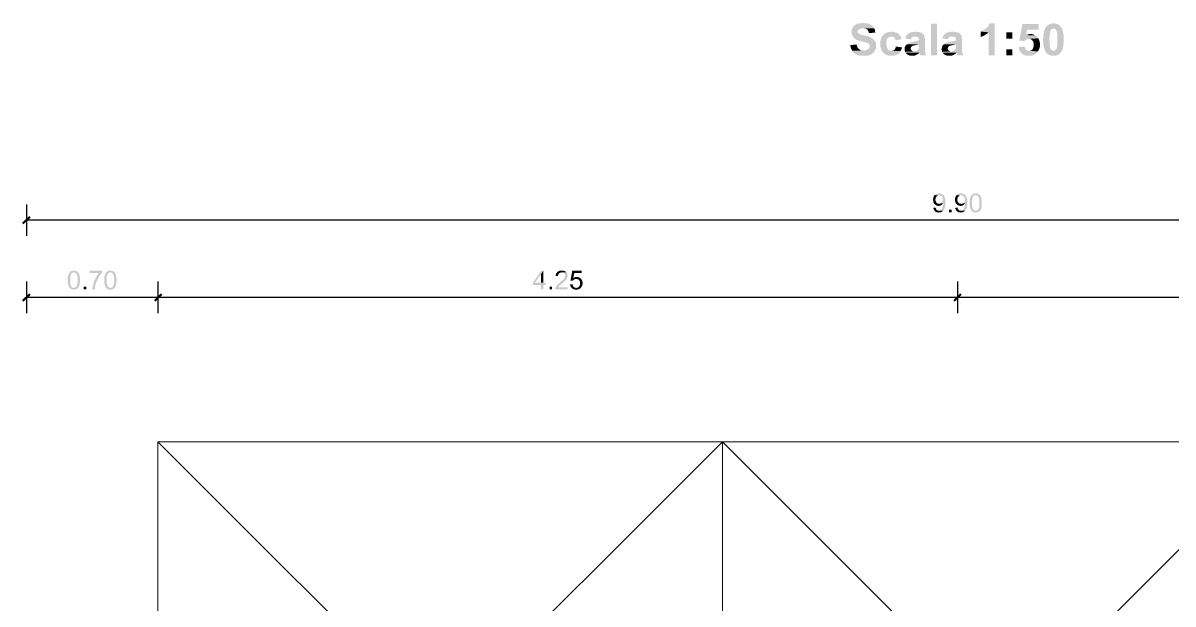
# Model space of a CAD drawing. Header units: millimetres. Extents: x 0.3 to 47.5, y 0.1 to 28.
# Drawn here: x 14.578 to 19.391, y 11.411 to 13.844 of the extents above; entities that cross this region are included whole.
import ezdxf

# ---------------------------------------------------------------- set-up
doc = ezdxf.new("R2010")
doc.units = ezdxf.units.MM
doc.layers.add('PDF _Geometria', color=7, linetype='Continuous')
doc.layers.add('PDF _Riempimenti solidi', color=7, linetype='Continuous')

msp = doc.modelspace()

# ---------------------------------------------------------------- hatches: boundary and pattern name
at = {"layer": 'PDF _Riempimenti solidi', "transparency": 33554559}
for points in [[(18.0942, 13.8441), (18.0892, 13.8441), (18.085, 13.8432), (18.0808, 13.8432), (18.0775, 13.8424), (18.0708, 13.8407), (18.0675, 13.8391), (18.0642, 13.8374), (18.0608, 13.8357), (18.0583, 13.8341), (18.0533, 13.8291), (18.0508, 13.8257), (18.05, 13.8241), (18.0483, 13.8207), (18.0467, 13.8174), (18.0458, 13.8141), (18.0458, 13.8107), (18.045, 13.8066), (18.045, 13.8049), (18.0458, 13.8016), (18.0467, 13.7982), (18.0475, 13.7949), (18.0483, 13.7916), (18.0508, 13.7882), (18.0525, 13.7857), (18.055, 13.7824), (18.0575, 13.7799), (18.06, 13.7782), (18.0625, 13.7766), (18.065, 13.7749), (18.0683, 13.7732), (18.0717, 13.7724), (18.075, 13.7707), (18.0792, 13.7691), (18.0833, 13.7682), (18.0875, 13.7666), (18.0883, 13.7666), (18.0933, 13.7657), (18.0975, 13.7641), (18.1017, 13.7632), (18.105, 13.7624), (18.1075, 13.7616), (18.1092, 13.7607), (18.11, 13.7607), (18.1142, 13.7591), (18.1167, 13.7574), (18.1192, 13.7549), (18.12, 13.7541), (18.1217, 13.7507), (18.1217, 13.7432), (18.12, 13.7399), (18.1183, 13.7374), (18.115, 13.7341), (18.1133, 13.7332), (18.1108, 13.7316), (18.1075, 13.7307), (18.1042, 13.7299), (18.1, 13.7291), (18.0958, 13.7291), (18.0483, 13.7282), (18.05, 13.7257), (18.0517, 13.7224), (18.0542, 13.7199), (18.0567, 13.7182), (18.0575, 13.7174), (18.06, 13.7149), (18.0625, 13.7132), (18.0658, 13.7116), (18.0692, 13.7107), (18.0725, 13.7091), (18.0758, 13.7082), (18.0792, 13.7074), (18.0833, 13.7074), (18.0867, 13.7066), (18.1075, 13.7066), (18.1117, 13.7074), (18.115, 13.7082), (18.1183, 13.7091), (18.1217, 13.7099), (18.1242, 13.7107), (18.1258, 13.7116), (18.1292, 13.7132), (18.1325, 13.7157), (18.135, 13.7174), (18.1383, 13.7199), (18.14, 13.7232), (18.1425, 13.7257), (18.1425, 13.7266), (18.145, 13.7299), (18.1458, 13.7332), (18.1475, 13.7366), (18.1483, 13.7399), (18.1483, 13.7557), (18.1467, 13.7624), (18.145, 13.7657), (18.1433, 13.7682), (18.1425, 13.7699), (18.14, 13.7732), (18.1375, 13.7757), (18.135, 13.7782), (18.1317, 13.7799), (18.1292, 13.7824), (18.1283, 13.7824), (18.1258, 13.7832), (18.1225, 13.7849), (18.12, 13.7857), (18.1167, 13.7874), (18.1125, 13.7882), (18.1083, 13.7891), (18.1042, 13.7907), (18.1, 13.7916), (18.0992, 13.7916), (18.0933, 13.7932), (18.0892, 13.7941), (18.085, 13.7957), (18.0817, 13.7966), (18.0792, 13.7982), (18.0767, 13.7991), (18.075, 13.8007), (18.0733, 13.8024), (18.0717, 13.8049), (18.0708, 13.8082), (18.0717, 13.8116), (18.0725, 13.8141), (18.075, 13.8166), (18.0758, 13.8174), (18.0792, 13.8191), (18.0817, 13.8199), (18.0858, 13.8207), (18.0892, 13.8216), (18.14, 13.8216), (18.1383, 13.8249), (18.1367, 13.8274), (18.1342, 13.8307), (18.1317, 13.8332), (18.1292, 13.8349), (18.1267, 13.8366), (18.1233, 13.8382), (18.1208, 13.8399), (18.1108, 13.8424), (18.1067, 13.8432), (18.1025, 13.8432), (18.0983, 13.8441)], [(18.14, 13.8216), (18.0933, 13.8216), (18.0975, 13.8216), (18.1017, 13.8207), (18.1083, 13.8191), (18.1108, 13.8174), (18.1125, 13.8157), (18.1142, 13.8132), (18.1158, 13.8099), (18.1175, 13.8066), (18.1183, 13.8024), (18.145, 13.8032), (18.145, 13.8041), (18.1442, 13.8082), (18.1442, 13.8116), (18.1433, 13.8157), (18.1417, 13.8191)], [(18.6442, 13.8424), (18.6242, 13.8424), (18.6233, 13.8407), (18.6217, 13.8374), (18.62, 13.8349), (18.6183, 13.8316), (18.6158, 13.8291), (18.6133, 13.8257), (18.6108, 13.8232), (18.6075, 13.8207), (18.605, 13.8191), (18.6017, 13.8166), (18.5983, 13.8141), (18.595, 13.8124), (18.5917, 13.8107), (18.5892, 13.8099), (18.5858, 13.8082), (18.6192, 13.8049), (18.6192, 13.7082), (18.6442, 13.7082)], [(18.8283, 13.8399), (18.7608, 13.8399), (18.7483, 13.7707), (18.7683, 13.7674), (18.7692, 13.7682), (18.7725, 13.7707), (18.775, 13.7732), (18.7783, 13.7749), (18.7817, 13.7766), (18.785, 13.7774), (18.7883, 13.7774), (18.8267, 13.7799), (18.825, 13.7824), (18.8225, 13.7849), (18.82, 13.7874), (18.8175, 13.7899), (18.8142, 13.7924), (18.7767, 13.7932), (18.78, 13.8157), (18.8283, 13.8157)], [(18.8908, 13.8424), (18.8892, 13.8424), (18.885, 13.8416), (18.8817, 13.8416), (18.8775, 13.8399), (18.8742, 13.8391), (18.8717, 13.8374), (18.8683, 13.8357), (18.8658, 13.8341), (18.8633, 13.8316), (18.8608, 13.8282), (18.86, 13.8274), (18.8583, 13.8249), (18.8567, 13.8224), (18.8558, 13.8199), (18.8542, 13.8174), (18.8525, 13.8107), (18.8517, 13.8074), (18.85, 13.8007), (18.8492, 13.7966), (18.8483, 13.7924), (18.8483, 13.7841), (18.8475, 13.7791), (18.8475, 13.7682), (18.8483, 13.7641), (18.8483, 13.7549), (18.8492, 13.7507), (18.85, 13.7474), (18.8508, 13.7432), (18.8517, 13.7399), (18.8525, 13.7366), (18.8533, 13.7332), (18.8542, 13.7307), (18.8558, 13.7282), (18.8567, 13.7257), (18.8583, 13.7232), (18.86, 13.7216), (18.86, 13.7207), (18.8625, 13.7182), (18.865, 13.7157), (18.8675, 13.7132), (18.8708, 13.7116), (18.8733, 13.7099), (18.8767, 13.7091), (18.88, 13.7074), (18.8833, 13.7066), (18.8975, 13.7066), (18.9008, 13.7074), (18.9075, 13.7091), (18.9108, 13.7107), (18.9133, 13.7124), (18.9167, 13.7149), (18.9192, 13.7174), (18.9208, 13.7199), (18.9225, 13.7216), (18.9233, 13.7232), (18.925, 13.7257), (18.8908, 13.7274), (18.8892, 13.7274), (18.8858, 13.7282), (18.8825, 13.7307), (18.8817, 13.7316), (18.88, 13.7341), (18.8783, 13.7374), (18.8767, 13.7424), (18.8767, 13.7432), (18.8758, 13.7457), (18.8758, 13.7491), (18.875, 13.7524), (18.875, 13.7641), (18.8742, 13.7691), (18.8742, 13.7791), (18.875, 13.7841), (18.875, 13.7957), (18.8758, 13.7991), (18.8758, 13.8024), (18.8775, 13.8074), (18.8775, 13.8091), (18.8792, 13.8132), (18.8808, 13.8157), (18.8825, 13.8182), (18.8842, 13.8191), (18.8875, 13.8207), (18.8908, 13.8207), (18.9258, 13.8216), (18.9225, 13.8266), (18.9208, 13.8282), (18.92, 13.8299), (18.915, 13.8349), (18.9117, 13.8366), (18.9092, 13.8382), (18.9058, 13.8399), (18.9025, 13.8407), (18.8983, 13.8416), (18.895, 13.8424)], [(18.9258, 13.8216), (18.8908, 13.8207), (18.8925, 13.8207), (18.8958, 13.8199), (18.8992, 13.8182), (18.9008, 13.8166), (18.9025, 13.8141), (18.9042, 13.8107), (18.905, 13.8066), (18.9058, 13.8049), (18.9058, 13.8024), (18.9067, 13.7991), (18.9067, 13.7924), (18.9075, 13.7882), (18.9075, 13.7599), (18.9067, 13.7557), (18.9067, 13.7491), (18.9058, 13.7457), (18.9058, 13.7432), (18.905, 13.7407), (18.9042, 13.7399), (18.9033, 13.7357), (18.9017, 13.7324), (18.8992, 13.7307), (18.8975, 13.7291), (18.895, 13.7282), (18.8908, 13.7274), (18.925, 13.7257), (18.9267, 13.7282), (18.9275, 13.7316), (18.9292, 13.7341), (18.93, 13.7374), (18.9308, 13.7407), (18.9317, 13.7449), (18.9325, 13.7482), (18.9325, 13.7524), (18.9333, 13.7566), (18.9333, 13.7607), (18.9342, 13.7649), (18.9342, 13.7857), (18.9333, 13.7907), (18.9333, 13.7949), (18.9325, 13.7982), (18.9317, 13.8024), (18.93, 13.8091), (18.9292, 13.8124), (18.9283, 13.8157), (18.9267, 13.8182)], [(18.1742, 13.7882), (18.1717, 13.7857), (18.1708, 13.7824), (18.1692, 13.7791), (18.1667, 13.7691), (18.1658, 13.7649), (18.1658, 13.7482), (18.1667, 13.7441), (18.1675, 13.7407), (18.1692, 13.7341), (18.1708, 13.7307), (18.1725, 13.7274), (18.1758, 13.7224), (18.1783, 13.7199), (18.1792, 13.7191), (18.1817, 13.7166), (18.1842, 13.7141), (18.1875, 13.7124), (18.19, 13.7107), (18.1933, 13.7099), (18.1967, 13.7082), (18.2, 13.7074), (18.2042, 13.7066), (18.2183, 13.7066), (18.2225, 13.7074), (18.2258, 13.7082), (18.23, 13.7091), (18.2333, 13.7099), (18.2358, 13.7116), (18.2392, 13.7132), (18.2417, 13.7149), (18.2425, 13.7157), (18.245, 13.7182), (18.2475, 13.7207), (18.2492, 13.7241), (18.2508, 13.7266), (18.2133, 13.7274), (18.2092, 13.7274), (18.2058, 13.7282), (18.2025, 13.7299), (18.2, 13.7316), (18.1975, 13.7341), (18.1958, 13.7366), (18.195, 13.7391), (18.1933, 13.7424), (18.1925, 13.7457), (18.1925, 13.7491), (18.1917, 13.7541), (18.1917, 13.7649), (18.1925, 13.7691), (18.1933, 13.7724), (18.1942, 13.7757), (18.1958, 13.7782), (18.1975, 13.7807), (18.1992, 13.7824), (18.2025, 13.7841), (18.205, 13.7857), (18.2092, 13.7866), (18.2125, 13.7874)], [(18.2125, 13.8074), (18.2108, 13.8074), (18.2067, 13.8066), (18.2025, 13.8066), (18.1992, 13.8057), (18.1958, 13.8049), (18.1925, 13.8032), (18.1892, 13.8024), (18.1858, 13.8007), (18.1833, 13.7982), (18.1808, 13.7966), (18.1783, 13.7941), (18.1775, 13.7932), (18.1742, 13.7882), (18.2125, 13.7874), (18.2142, 13.7874), (18.2183, 13.7866), (18.2217, 13.7849), (18.2242, 13.7832), (18.2258, 13.7816), (18.2275, 13.7791), (18.2292, 13.7757), (18.23, 13.7716), (18.255, 13.7766), (18.2542, 13.7791), (18.2533, 13.7832), (18.2517, 13.7866), (18.2492, 13.7899), (18.2475, 13.7924), (18.245, 13.7949), (18.2433, 13.7974), (18.24, 13.7999), (18.2375, 13.8016), (18.2342, 13.8032), (18.2317, 13.8041), (18.2283, 13.8049), (18.2242, 13.8057), (18.2208, 13.8066), (18.2167, 13.8074)], [(18.3508, 13.7882), (18.31, 13.7874), (18.315, 13.7874), (18.3183, 13.7866), (18.3217, 13.7857), (18.3242, 13.7849), (18.3242, 13.7841), (18.3267, 13.7816), (18.3275, 13.7782), (18.3275, 13.7716), (18.3258, 13.7707), (18.3233, 13.7699), (18.32, 13.7691), (18.3167, 13.7682), (18.3125, 13.7674), (18.3075, 13.7666), (18.3033, 13.7649), (18.3, 13.7649), (18.2958, 13.7632), (18.2917, 13.7624), (18.2883, 13.7616), (18.285, 13.7607), (18.2825, 13.7591), (18.2792, 13.7574), (18.2767, 13.7549), (18.3275, 13.7549), (18.3275, 13.7399), (18.3267, 13.7374), (18.3258, 13.7341), (18.3233, 13.7316), (18.3208, 13.7291), (18.3175, 13.7274), (18.3142, 13.7257), (18.3108, 13.7249), (18.3075, 13.7241), (18.27, 13.7232), (18.2717, 13.7199), (18.33, 13.7191), (18.3308, 13.7157), (18.3317, 13.7116), (18.3333, 13.7082), (18.3583, 13.7082), (18.3575, 13.7116), (18.3558, 13.7149), (18.355, 13.7182), (18.3542, 13.7216), (18.3533, 13.7241), (18.3533, 13.7274), (18.3525, 13.7316), (18.3525, 13.7807), (18.3517, 13.7849)], [(18.3125, 13.8074), (18.3075, 13.8074), (18.3033, 13.8066), (18.2992, 13.8066), (18.2958, 13.8057), (18.2925, 13.8041), (18.2892, 13.8032), (18.2867, 13.8016), (18.2842, 13.8007), (18.2817, 13.7982), (18.2767, 13.7932), (18.275, 13.7907), (18.2733, 13.7874), (18.2717, 13.7832), (18.2708, 13.7799), (18.2933, 13.7757), (18.2942, 13.7757), (18.2958, 13.7799), (18.2975, 13.7832), (18.3025, 13.7866), (18.3058, 13.7874), (18.31, 13.7874), (18.3508, 13.7882), (18.3508, 13.7907), (18.3492, 13.7932), (18.3492, 13.7941), (18.3467, 13.7966), (18.3442, 13.7991), (18.3408, 13.8016), (18.3375, 13.8032), (18.335, 13.8041), (18.3317, 13.8049), (18.3292, 13.8057), (18.325, 13.8066), (18.3208, 13.8066), (18.3167, 13.8074)], [(18.5067, 13.7882), (18.4658, 13.7874), (18.47, 13.7874), (18.4742, 13.7866), (18.4767, 13.7857), (18.4792, 13.7849), (18.4792, 13.7841), (18.4817, 13.7816), (18.4825, 13.7782), (18.4825, 13.7716), (18.4808, 13.7707), (18.4783, 13.7699), (18.475, 13.7691), (18.4717, 13.7682), (18.4633, 13.7666), (18.4583, 13.7649), (18.455, 13.7649), (18.4508, 13.7632), (18.4467, 13.7624), (18.44, 13.7607), (18.4375, 13.7591), (18.4342, 13.7574), (18.4317, 13.7549), (18.4825, 13.7549), (18.4825, 13.7399), (18.4817, 13.7374), (18.4808, 13.7341), (18.4783, 13.7316), (18.4758, 13.7291), (18.4725, 13.7274), (18.4692, 13.7257), (18.4658, 13.7249), (18.4625, 13.7241), (18.425, 13.7232), (18.4267, 13.7199), (18.485, 13.7191), (18.4858, 13.7157), (18.4875, 13.7116), (18.4883, 13.7082), (18.5133, 13.7082), (18.5125, 13.7116), (18.5108, 13.7149), (18.51, 13.7182), (18.5092, 13.7216), (18.5083, 13.7241), (18.5083, 13.7274), (18.5075, 13.7316), (18.5075, 13.7807), (18.5067, 13.7849)], [(18.4675, 13.8074), (18.4625, 13.8074), (18.4583, 13.8066), (18.4542, 13.8066), (18.4508, 13.8057), (18.4475, 13.8041), (18.4442, 13.8032), (18.4417, 13.8016), (18.4392, 13.8007), (18.4367, 13.7982), (18.4342, 13.7957), (18.4317, 13.7932), (18.43, 13.7907), (18.4283, 13.7874), (18.4267, 13.7832), (18.4258, 13.7799), (18.4483, 13.7757), (18.4492, 13.7757), (18.4508, 13.7799), (18.4525, 13.7832), (18.455, 13.7849), (18.4575, 13.7866), (18.4617, 13.7874), (18.4658, 13.7874), (18.5067, 13.7882), (18.5058, 13.7907), (18.5042, 13.7932), (18.5042, 13.7941), (18.5017, 13.7966), (18.4992, 13.7991), (18.4967, 13.8016), (18.4925, 13.8032), (18.49, 13.8041), (18.4875, 13.8049), (18.4842, 13.8057), (18.48, 13.8066), (18.4767, 13.8066), (18.4717, 13.8074)], [(18.5858, 13.8082), (18.5858, 13.7857), (18.5875, 13.7857), (18.5908, 13.7874), (18.595, 13.7891), (18.5983, 13.7899), (18.6017, 13.7916), (18.6042, 13.7941), (18.6075, 13.7957), (18.6108, 13.7974), (18.6133, 13.7999), (18.6158, 13.8024), (18.6192, 13.8049)], [(18.7942, 13.7974), (18.7908, 13.7974), (18.7867, 13.7966), (18.7833, 13.7957), (18.78, 13.7949), (18.7767, 13.7932), (18.8142, 13.7924), (18.8108, 13.7941), (18.8083, 13.7949), (18.805, 13.7966), (18.8008, 13.7974), (18.7975, 13.7974)], [(18.8267, 13.7799), (18.7883, 13.7774), (18.79, 13.7774), (18.7942, 13.7766), (18.7967, 13.7757), (18.8, 13.7732), (18.8025, 13.7716), (18.8033, 13.7699), (18.8067, 13.7649), (18.8075, 13.7607), (18.8083, 13.7574), (18.8083, 13.7499), (18.8067, 13.7416), (18.8058, 13.7382), (18.8042, 13.7357), (18.8025, 13.7332), (18.8017, 13.7324), (18.7992, 13.7299), (18.7958, 13.7282), (18.7925, 13.7274), (18.7892, 13.7266), (18.8258, 13.7257), (18.8283, 13.7291), (18.83, 13.7324), (18.8308, 13.7349), (18.8325, 13.7391), (18.8333, 13.7424), (18.8342, 13.7457), (18.8342, 13.7599), (18.8333, 13.7632), (18.8325, 13.7674), (18.8317, 13.7707), (18.83, 13.7741), (18.8292, 13.7766)], [(18.0667, 13.7541), (18.0408, 13.7516), (18.0408, 13.7491), (18.0417, 13.7449), (18.0433, 13.7382), (18.045, 13.7341), (18.0467, 13.7316), (18.0483, 13.7282), (18.0958, 13.7291), (18.0892, 13.7291), (18.085, 13.7299), (18.0817, 13.7316), (18.0792, 13.7332), (18.0767, 13.7349), (18.0758, 13.7349), (18.0742, 13.7374), (18.0717, 13.7399), (18.07, 13.7432), (18.0692, 13.7466), (18.0675, 13.7499)], [(18.2317, 13.7457), (18.2308, 13.7441), (18.23, 13.7399), (18.2283, 13.7366), (18.2267, 13.7332), (18.225, 13.7316), (18.2233, 13.7299), (18.22, 13.7282), (18.2167, 13.7274), (18.2133, 13.7274), (18.2508, 13.7266), (18.2525, 13.7299), (18.2542, 13.7332), (18.2558, 13.7374), (18.2567, 13.7416)], [(18.2767, 13.7549), (18.2742, 13.7524), (18.2717, 13.7499), (18.2717, 13.7491), (18.27, 13.7457), (18.2683, 13.7424), (18.2683, 13.7391), (18.2675, 13.7349), (18.2675, 13.7332), (18.2683, 13.7299), (18.2692, 13.7266), (18.27, 13.7232), (18.3075, 13.7241), (18.3033, 13.7249), (18.3, 13.7257), (18.2975, 13.7282), (18.295, 13.7307), (18.2933, 13.7374), (18.2942, 13.7407), (18.2958, 13.7441), (18.2983, 13.7466), (18.3, 13.7474), (18.3033, 13.7491), (18.3075, 13.7499), (18.3125, 13.7507), (18.3133, 13.7516), (18.3183, 13.7524), (18.3217, 13.7532), (18.325, 13.7541), (18.3275, 13.7549)], [(18.2717, 13.7199), (18.2742, 13.7174), (18.2767, 13.7141), (18.2817, 13.7107), (18.285, 13.7091), (18.2883, 13.7082), (18.2917, 13.7074), (18.2958, 13.7066), (18.305, 13.7066), (18.3092, 13.7074), (18.3125, 13.7082), (18.3158, 13.7099), (18.3175, 13.7107), (18.3242, 13.7141), (18.3267, 13.7166), (18.33, 13.7191)], [(18.4317, 13.7549), (18.4292, 13.7524), (18.4267, 13.7499), (18.4267, 13.7491), (18.425, 13.7457), (18.4242, 13.7424), (18.4233, 13.7391), (18.4225, 13.7349), (18.4225, 13.7332), (18.4233, 13.7299), (18.425, 13.7232), (18.4625, 13.7241), (18.4583, 13.7249), (18.455, 13.7257), (18.4525, 13.7282), (18.45, 13.7307), (18.4492, 13.7341), (18.4483, 13.7374), (18.4492, 13.7407), (18.4508, 13.7441), (18.4533, 13.7466), (18.455, 13.7474), (18.4583, 13.7491), (18.4625, 13.7499), (18.4675, 13.7507), (18.4692, 13.7516), (18.4733, 13.7524), (18.4767, 13.7532), (18.48, 13.7541), (18.4825, 13.7549)], [(18.4267, 13.7199), (18.4292, 13.7174), (18.4317, 13.7141), (18.4342, 13.7124), (18.4367, 13.7107), (18.44, 13.7091), (18.4433, 13.7082), (18.4467, 13.7074), (18.4508, 13.7066), (18.46, 13.7066), (18.4642, 13.7074), (18.4675, 13.7082), (18.4708, 13.7099), (18.4725, 13.7107), (18.4758, 13.7124), (18.4792, 13.7141), (18.4817, 13.7166), (18.485, 13.7191)], [(18.77, 13.7457), (18.745, 13.7424), (18.745, 13.7407), (18.7458, 13.7374), (18.7467, 13.7332), (18.7483, 13.7299), (18.75, 13.7274), (18.7517, 13.7241), (18.7542, 13.7216), (18.7558, 13.7182), (18.7592, 13.7166), (18.7608, 13.7141), (18.7642, 13.7124), (18.7667, 13.7107), (18.77, 13.7091), (18.7733, 13.7082), (18.7775, 13.7074), (18.7808, 13.7066), (18.795, 13.7066), (18.7992, 13.7074), (18.8025, 13.7082), (18.8058, 13.7091), (18.8092, 13.7107), (18.8117, 13.7124), (18.815, 13.7141), (18.8175, 13.7157), (18.82, 13.7182), (18.8225, 13.7207), (18.825, 13.7241), (18.8258, 13.7257), (18.7892, 13.7266), (18.7867, 13.7266), (18.7825, 13.7282), (18.78, 13.7291), (18.7767, 13.7316), (18.7758, 13.7324), (18.7742, 13.7349), (18.7708, 13.7416)], [(18.3942, 13.1232), (18.3925, 13.1224), (18.39, 13.1174), (18.3892, 13.1149), (18.3883, 13.1132), (18.3875, 13.1107), (18.3875, 13.1091), (18.3867, 13.1066), (18.3867, 13.1032), (18.3875, 13.1007), (18.3875, 13.0966), (18.3883, 13.0941), (18.39, 13.0907), (18.3908, 13.0882), (18.3925, 13.0874), (18.3933, 13.0857), (18.4125, 13.0866), (18.4108, 13.0874), (18.4083, 13.0874), (18.4067, 13.0882), (18.405, 13.0891), (18.4033, 13.0899), (18.4017, 13.0916), (18.4008, 13.0916), (18.3992, 13.0949), (18.3983, 13.0974), (18.3975, 13.0991), (18.3967, 13.1016), (18.3967, 13.1057), (18.3975, 13.1082), (18.3975, 13.1099), (18.3983, 13.1124), (18.4, 13.1157), (18.4017, 13.1174), (18.405, 13.1207), (18.4067, 13.1216), (18.4092, 13.1224), (18.4125, 13.1224)], [(18.4117, 13.1307), (18.4092, 13.1307), (18.4067, 13.1299), (18.405, 13.1299), (18.4025, 13.1291), (18.4008, 13.1282), (18.3975, 13.1266), (18.3942, 13.1232), (18.4125, 13.1224), (18.4167, 13.1224), (18.42, 13.1207), (18.4217, 13.1191), (18.4233, 13.1182), (18.4242, 13.1166), (18.4258, 13.1149), (18.4267, 13.1132), (18.4267, 13.1116), (18.4275, 13.1091), (18.4275, 13.1074), (18.4283, 13.1049), (18.4283, 13.1032), (18.4275, 13.1007), (18.4275, 13.0991), (18.4267, 13.0966), (18.425, 13.0932), (18.4233, 13.0916), (18.4225, 13.0907), (18.4208, 13.0891), (18.4292, 13.0891), (18.4292, 13.0816), (18.4283, 13.0791), (18.4283, 13.0774), (18.4275, 13.0749), (18.4275, 13.0741), (18.4267, 13.0716), (18.4258, 13.0691), (18.425, 13.0674), (18.4242, 13.0657), (18.4233, 13.0649), (18.4217, 13.0632), (18.4183, 13.0599), (18.4175, 13.0599), (18.415, 13.0591), (18.4133, 13.0582), (18.4108, 13.0582), (18.4283, 13.0574), (18.4317, 13.0607), (18.4333, 13.0641), (18.4342, 13.0666), (18.4358, 13.0682), (18.4358, 13.0707), (18.4367, 13.0724), (18.4367, 13.0741), (18.4375, 13.0757), (18.4375, 13.0782), (18.4383, 13.0799), (18.4383, 13.1032), (18.4375, 13.1057), (18.4375, 13.1082), (18.4367, 13.1099), (18.4367, 13.1116), (18.4358, 13.1132), (18.4358, 13.1149), (18.435, 13.1149), (18.4342, 13.1174), (18.4333, 13.1191), (18.4317, 13.1207), (18.4308, 13.1224), (18.4292, 13.1241), (18.4275, 13.1257), (18.4225, 13.1282), (18.42, 13.1291), (18.4183, 13.1299), (18.4158, 13.1307), (18.4142, 13.1307)], [(18.4858, 13.1232), (18.485, 13.1224), (18.4833, 13.1207), (18.4817, 13.1174), (18.4808, 13.1149), (18.48, 13.1132), (18.4792, 13.1107), (18.4792, 13.1066), (18.4783, 13.1041), (18.4783, 13.1032), (18.4792, 13.1007), (18.4792, 13.0982), (18.48, 13.0966), (18.48, 13.0941), (18.4817, 13.0907), (18.4825, 13.0882), (18.4842, 13.0874), (18.4858, 13.0857), (18.5042, 13.0866), (18.5025, 13.0874), (18.5, 13.0874), (18.4983, 13.0882), (18.4967, 13.0891), (18.495, 13.0899), (18.4933, 13.0916), (18.4925, 13.0916), (18.4917, 13.0932), (18.4908, 13.0949), (18.49, 13.0974), (18.4892, 13.0991), (18.4883, 13.1016), (18.4883, 13.1057), (18.4892, 13.1082), (18.4892, 13.1099), (18.49, 13.1124), (18.4908, 13.1141), (18.4925, 13.1157), (18.4933, 13.1174), (18.4967, 13.1207), (18.4983, 13.1216), (18.5008, 13.1224), (18.505, 13.1224)], [(18.5033, 13.1307), (18.5008, 13.1307), (18.4983, 13.1299), (18.4967, 13.1299), (18.4942, 13.1291), (18.4908, 13.1274), (18.4892, 13.1266), (18.4858, 13.1232), (18.505, 13.1224), (18.5083, 13.1224), (18.51, 13.1216), (18.5117, 13.1207), (18.5133, 13.1191), (18.515, 13.1182), (18.5158, 13.1166), (18.5175, 13.1149), (18.5183, 13.1132), (18.5192, 13.1116), (18.5192, 13.1091), (18.52, 13.1074), (18.52, 13.1032), (18.5192, 13.1007), (18.5192, 13.0991), (18.5183, 13.0966), (18.5158, 13.0916), (18.5142, 13.0907), (18.5125, 13.0891), (18.5208, 13.0891), (18.5208, 13.0816), (18.52, 13.0791), (18.52, 13.0774), (18.5192, 13.0749), (18.5192, 13.0741), (18.5183, 13.0716), (18.5175, 13.0691), (18.5167, 13.0674), (18.5158, 13.0657), (18.5133, 13.0632), (18.5125, 13.0616), (18.51, 13.0599), (18.5092, 13.0599), (18.5067, 13.0591), (18.505, 13.0582), (18.5025, 13.0582), (18.52, 13.0574), (18.5233, 13.0607), (18.525, 13.0641), (18.5267, 13.0666), (18.5275, 13.0682), (18.5275, 13.0707), (18.5292, 13.0741), (18.5292, 13.0782), (18.53, 13.0799), (18.53, 13.0874), (18.5308, 13.0899), (18.5308, 13.0966), (18.53, 13.0991), (18.53, 13.1057), (18.5292, 13.1082), (18.5292, 13.1099), (18.5275, 13.1132), (18.5275, 13.1149), (18.5258, 13.1174), (18.525, 13.1191), (18.5233, 13.1207), (18.5225, 13.1224), (18.5192, 13.1257), (18.5175, 13.1266), (18.5142, 13.1282), (18.5117, 13.1291), (18.51, 13.1299), (18.5075, 13.1307), (18.5058, 13.1307)], [(18.5483, 13.1232), (18.5467, 13.1207), (18.5458, 13.1191), (18.5442, 13.1174), (18.5433, 13.1149), (18.5425, 13.1132), (18.5425, 13.1124), (18.5417, 13.1107), (18.5417, 13.1091), (18.5408, 13.1066), (18.5408, 13.1024), (18.54, 13.1007), (18.54, 13.0807), (18.5408, 13.0791), (18.5408, 13.0741), (18.5417, 13.0716), (18.5425, 13.0699), (18.5425, 13.0682), (18.5433, 13.0657), (18.545, 13.0624), (18.5458, 13.0616), (18.5467, 13.0599), (18.5475, 13.0582), (18.5483, 13.0574), (18.5658, 13.0582), (18.5625, 13.0582), (18.5608, 13.0591), (18.5592, 13.0599), (18.5558, 13.0632), (18.5542, 13.0649), (18.5533, 13.0657), (18.5525, 13.0674), (18.5525, 13.0691), (18.5517, 13.0707), (18.5517, 13.0724), (18.5508, 13.0749), (18.5508, 13.0766), (18.55, 13.0791), (18.55, 13.1007), (18.5508, 13.1032), (18.5508, 13.1074), (18.5517, 13.1091), (18.5525, 13.1116), (18.5525, 13.1132), (18.5533, 13.1149), (18.5542, 13.1157), (18.555, 13.1174), (18.5558, 13.1191), (18.5575, 13.1199), (18.5592, 13.1216), (18.5608, 13.1224), (18.5658, 13.1224)], [(18.5658, 13.1307), (18.5608, 13.1307), (18.5583, 13.1299), (18.5567, 13.1291), (18.5533, 13.1274), (18.5517, 13.1257), (18.5508, 13.1257), (18.5483, 13.1232), (18.5658, 13.1224), (18.5683, 13.1224), (18.5733, 13.1199), (18.575, 13.1182), (18.5767, 13.1166), (18.5767, 13.1157), (18.5775, 13.1149), (18.5783, 13.1132), (18.5792, 13.1124), (18.5792, 13.1107), (18.58, 13.1082), (18.58, 13.1066), (18.5808, 13.1041), (18.5808, 13.0966), (18.5817, 13.0932), (18.5817, 13.0899), (18.5808, 13.0866), (18.5808, 13.0766), (18.58, 13.0741), (18.58, 13.0724), (18.5783, 13.0691), (18.5783, 13.0674), (18.5775, 13.0657), (18.5767, 13.0649), (18.5767, 13.0641), (18.575, 13.0624), (18.5733, 13.0607), (18.5717, 13.0599), (18.5692, 13.0591), (18.5675, 13.0582), (18.5658, 13.0582), (18.5483, 13.0574), (18.55, 13.0557), (18.5517, 13.0549), (18.5533, 13.0532), (18.555, 13.0524), (18.5567, 13.0516), (18.5592, 13.0507), (18.5633, 13.0507), (18.5658, 13.0499), (18.5683, 13.0507), (18.5708, 13.0507), (18.5725, 13.0516), (18.5742, 13.0516), (18.5767, 13.0524), (18.5783, 13.0541), (18.58, 13.0549), (18.58, 13.0557), (18.5817, 13.0566), (18.5833, 13.0582), (18.5842, 13.0599), (18.5858, 13.0616), (18.5867, 13.0641), (18.5875, 13.0657), (18.5883, 13.0682), (18.5892, 13.0707), (18.5892, 13.0724), (18.59, 13.0741), (18.59, 13.0766), (18.5908, 13.0782), (18.5908, 13.1041), (18.59, 13.1057), (18.59, 13.1074), (18.5892, 13.1091), (18.5892, 13.1107), (18.5883, 13.1132), (18.5875, 13.1149), (18.5867, 13.1174), (18.5858, 13.1191), (18.5842, 13.1207), (18.5833, 13.1224), (18.5817, 13.1241), (18.58, 13.1257), (18.5783, 13.1274), (18.5767, 13.1282), (18.5758, 13.1282), (18.5742, 13.1291), (18.5725, 13.1299), (18.57, 13.1307), (18.5675, 13.1307)], [(18.3975, 13.0707), (18.3883, 13.0699), (18.3883, 13.0682), (18.3892, 13.0657), (18.3908, 13.0624), (18.3917, 13.0599), (18.3925, 13.0582), (18.3942, 13.0566), (18.3958, 13.0557), (18.3983, 13.0532), (18.4, 13.0524), (18.4017, 13.0516), (18.4033, 13.0507), (18.4083, 13.0507), (18.4108, 13.0499), (18.4117, 13.0507), (18.4158, 13.0507), (18.4183, 13.0516), (18.42, 13.0516), (18.4217, 13.0524), (18.4242, 13.0541), (18.4258, 13.0549), (18.4267, 13.0557), (18.4283, 13.0574), (18.4108, 13.0582), (18.4075, 13.0582), (18.4058, 13.0591), (18.4042, 13.0599), (18.4025, 13.0616), (18.4008, 13.0624), (18.3992, 13.0657), (18.3983, 13.0682)], [(18.4208, 13.0891), (18.4192, 13.0882), (18.4167, 13.0874), (18.415, 13.0874), (18.4125, 13.0866), (18.3933, 13.0857), (18.395, 13.0841), (18.3967, 13.0832), (18.3983, 13.0816), (18.4, 13.0807), (18.4017, 13.0799), (18.4042, 13.0791), (18.4058, 13.0791), (18.4083, 13.0782), (18.4133, 13.0782), (18.415, 13.0791), (18.4175, 13.0791), (18.4192, 13.0799), (18.4208, 13.0816), (18.4233, 13.0824), (18.4275, 13.0866), (18.4292, 13.0891)], [(18.4892, 13.0707), (18.48, 13.0699), (18.48, 13.0682), (18.4808, 13.0657), (18.4825, 13.0624), (18.4833, 13.0599), (18.4842, 13.0582), (18.4858, 13.0566), (18.4875, 13.0557), (18.49, 13.0532), (18.4917, 13.0524), (18.4933, 13.0516), (18.4958, 13.0507), (18.5, 13.0507), (18.5025, 13.0499), (18.5033, 13.0507), (18.5075, 13.0507), (18.51, 13.0516), (18.5117, 13.0516), (18.5142, 13.0524), (18.5158, 13.0541), (18.5175, 13.0549), (18.5192, 13.0557), (18.52, 13.0574), (18.5025, 13.0582), (18.4992, 13.0582), (18.4975, 13.0591), (18.4958, 13.0599), (18.4942, 13.0616), (18.4925, 13.0624), (18.4917, 13.0641), (18.4908, 13.0657), (18.49, 13.0682)], [(18.5125, 13.0891), (18.5108, 13.0882), (18.5083, 13.0874), (18.5067, 13.0874), (18.5042, 13.0866), (18.4858, 13.0857), (18.4867, 13.0841), (18.4883, 13.0832), (18.49, 13.0816), (18.4917, 13.0807), (18.4933, 13.0799), (18.4958, 13.0791), (18.4975, 13.0791), (18.5, 13.0782), (18.505, 13.0782), (18.5067, 13.0791), (18.5092, 13.0791), (18.5108, 13.0799), (18.5125, 13.0816), (18.5133, 13.0816), (18.515, 13.0824), (18.5183, 13.0857), (18.5192, 13.0866), (18.5208, 13.0891)], [(14.79, 12.8074), (14.7858, 12.8074), (14.7833, 12.8066), (14.7817, 12.8057), (14.7792, 12.8049), (14.7775, 12.8041), (14.7758, 12.8032), (14.7758, 12.8024), (14.7742, 12.8016), (14.7725, 12.7999), (14.7908, 12.7999), (14.7933, 12.7991), (14.795, 12.7991), (14.7967, 12.7974), (14.7983, 12.7966), (14.8, 12.7949), (14.8017, 12.7932), (14.8025, 12.7916), (14.8033, 12.7907), (14.8033, 12.7891), (14.8042, 12.7874), (14.805, 12.7857), (14.805, 12.7807), (14.8058, 12.7791), (14.8058, 12.7557), (14.805, 12.7532), (14.805, 12.7507), (14.8042, 12.7491), (14.8042, 12.7474), (14.8033, 12.7457), (14.8033, 12.7441), (14.8025, 12.7424), (14.8017, 12.7416), (14.8008, 12.7407), (14.7975, 12.7374), (14.7958, 12.7366), (14.7942, 12.7357), (14.7925, 12.7349), (14.79, 12.7349), (14.7733, 12.7341), (14.775, 12.7332), (14.7767, 12.7316), (14.7783, 12.7307), (14.78, 12.7291), (14.7817, 12.7282), (14.7833, 12.7282), (14.7858, 12.7274), (14.795, 12.7274), (14.7975, 12.7282), (14.7992, 12.7291), (14.8017, 12.7299), (14.8033, 12.7307), (14.805, 12.7316), (14.805, 12.7324), (14.8067, 12.7332), (14.8083, 12.7349), (14.81, 12.7382), (14.8117, 12.7407), (14.8125, 12.7424), (14.8133, 12.7449), (14.8133, 12.7457), (14.8142, 12.7474), (14.8142, 12.7491), (14.815, 12.7507), (14.815, 12.7549), (14.8158, 12.7574), (14.8158, 12.7782), (14.815, 12.7807), (14.815, 12.7841), (14.8142, 12.7857), (14.8133, 12.7882), (14.8133, 12.7899), (14.8125, 12.7924), (14.8117, 12.7941), (14.81, 12.7957), (14.8092, 12.7974), (14.8083, 12.7999), (14.8067, 12.8007), (14.8033, 12.8041), (14.8017, 12.8049), (14.8008, 12.8049), (14.7992, 12.8057), (14.7967, 12.8066), (14.795, 12.8074), (14.7925, 12.8074)], [(14.9083, 12.8066), (14.8567, 12.8066), (14.8567, 12.7966), (14.8958, 12.7966), (14.895, 12.7966), (14.8942, 12.7949), (14.8925, 12.7932), (14.8917, 12.7916), (14.89, 12.7899), (14.8892, 12.7882), (14.8875, 12.7866), (14.8867, 12.7849), (14.885, 12.7824), (14.8842, 12.7807), (14.8833, 12.7782), (14.8817, 12.7766), (14.8817, 12.7757), (14.88, 12.7732), (14.8792, 12.7716), (14.8783, 12.7699), (14.8775, 12.7674), (14.8767, 12.7657), (14.8758, 12.7632), (14.875, 12.7616), (14.8742, 12.7591), (14.8733, 12.7574), (14.8733, 12.7549), (14.8725, 12.7532), (14.8717, 12.7507), (14.8717, 12.7499), (14.87, 12.7449), (14.87, 12.7424), (14.8692, 12.7407), (14.8692, 12.7382), (14.8683, 12.7366), (14.8683, 12.7282), (14.8783, 12.7282), (14.8783, 12.7357), (14.8792, 12.7374), (14.8792, 12.7399), (14.88, 12.7416), (14.88, 12.7441), (14.8808, 12.7457), (14.8808, 12.7482), (14.8817, 12.7499), (14.8817, 12.7507), (14.8825, 12.7532), (14.8833, 12.7549), (14.8842, 12.7574), (14.885, 12.7591), (14.8858, 12.7616), (14.8867, 12.7632), (14.8875, 12.7657), (14.8883, 12.7674), (14.8892, 12.7691), (14.89, 12.7716), (14.8908, 12.7732), (14.8917, 12.7757), (14.8933, 12.7774), (14.8942, 12.7791), (14.8958, 12.7816), (14.8967, 12.7832), (14.8983, 12.7857), (14.8992, 12.7874), (14.9008, 12.7891), (14.9017, 12.7907), (14.9033, 12.7924), (14.9042, 12.7941), (14.9058, 12.7957), (14.9067, 12.7974), (14.9083, 12.7991)], [(14.9433, 12.8074), (14.9383, 12.8074), (14.9367, 12.8066), (14.9342, 12.8057), (14.9325, 12.8049), (14.9308, 12.8041), (14.9292, 12.8032), (14.9283, 12.8024), (14.9275, 12.8016), (14.9258, 12.7999), (14.9442, 12.7999), (14.9458, 12.7991), (14.9483, 12.7991), (14.95, 12.7974), (14.9517, 12.7966), (14.9533, 12.7949), (14.9542, 12.7932), (14.955, 12.7932), (14.955, 12.7916), (14.9558, 12.7907), (14.9567, 12.7891), (14.9567, 12.7874), (14.9575, 12.7857), (14.9583, 12.7832), (14.9583, 12.7757), (14.9592, 12.7732), (14.9592, 12.7607), (14.9583, 12.7582), (14.9583, 12.7532), (14.9575, 12.7507), (14.9575, 12.7491), (14.9567, 12.7474), (14.9567, 12.7457), (14.9558, 12.7441), (14.955, 12.7424), (14.9542, 12.7416), (14.9542, 12.7407), (14.9508, 12.7374), (14.9492, 12.7366), (14.9475, 12.7357), (14.945, 12.7349), (14.9433, 12.7349), (14.9258, 12.7341), (14.9275, 12.7332), (14.9292, 12.7316), (14.9308, 12.7307), (14.9325, 12.7291), (14.935, 12.7282), (14.9367, 12.7282), (14.9383, 12.7274), (14.9483, 12.7274), (14.95, 12.7282), (14.9525, 12.7291), (14.9558, 12.7307), (14.9575, 12.7316), (14.9608, 12.7349), (14.9625, 12.7366), (14.9633, 12.7382), (14.9642, 12.7407), (14.965, 12.7424), (14.9658, 12.7449), (14.9667, 12.7457), (14.9667, 12.7474), (14.9675, 12.7491), (14.9675, 12.7507), (14.9683, 12.7532), (14.9683, 12.7599), (14.9692, 12.7624), (14.9692, 12.7741), (14.9683, 12.7766), (14.9683, 12.7807), (14.9675, 12.7824), (14.9675, 12.7857), (14.9667, 12.7882), (14.9658, 12.7899), (14.965, 12.7924), (14.9642, 12.7941), (14.9633, 12.7957), (14.9625, 12.7974), (14.9608, 12.7999), (14.9592, 12.8007), (14.9583, 12.8024), (14.9558, 12.8041), (14.9542, 12.8049), (14.9517, 12.8057), (14.95, 12.8066), (14.9475, 12.8074), (14.9458, 12.8074)], [(16.7558, 12.8074), (16.7475, 12.8074), (16.7117, 12.7566), (16.7117, 12.7474), (16.7458, 12.7474), (16.7458, 12.7282), (16.7558, 12.7282), (16.7558, 12.7474), (16.7658, 12.7474), (16.7658, 12.7566), (16.7208, 12.7566), (16.7458, 12.7916)], [(16.7558, 12.8074), (16.7458, 12.7916), (16.7458, 12.7566), (16.7208, 12.7566), (16.7558, 12.7566)], [(16.8325, 12.8074), (16.8283, 12.8074), (16.8258, 12.8066), (16.8233, 12.8066), (16.8217, 12.8057), (16.82, 12.8049), (16.8183, 12.8041), (16.8167, 12.8032), (16.815, 12.8016), (16.8133, 12.8007), (16.8125, 12.7991), (16.8108, 12.7974), (16.81, 12.7957), (16.8092, 12.7941), (16.8083, 12.7916), (16.8075, 12.7899), (16.8075, 12.7849), (16.8167, 12.7841), (16.8175, 12.7857), (16.8175, 12.7882), (16.8183, 12.7899), (16.8192, 12.7924), (16.82, 12.7941), (16.8217, 12.7957), (16.8225, 12.7966), (16.8242, 12.7974), (16.8258, 12.7982), (16.8275, 12.7991), (16.83, 12.7991), (16.8325, 12.7999), (16.8525, 12.7999), (16.8508, 12.8016), (16.8492, 12.8024), (16.8475, 12.8041), (16.8458, 12.8049), (16.8433, 12.8057), (16.8417, 12.8066), (16.84, 12.8066), (16.8375, 12.8074), (16.835, 12.8074)], [(16.9158, 12.8066), (16.8767, 12.8066), (16.8692, 12.7657), (16.8783, 12.7649), (16.8792, 12.7657), (16.8808, 12.7674), (16.8825, 12.7691), (16.8842, 12.7699), (16.8867, 12.7707), (16.8883, 12.7716), (16.8908, 12.7724), (16.8925, 12.7724), (16.9125, 12.7732), (16.9108, 12.7749), (16.8808, 12.7757), (16.885, 12.7966), (16.9158, 12.7966)], [(14.7725, 12.7999), (14.7717, 12.7982), (14.77, 12.7966), (14.7692, 12.7941), (14.7683, 12.7924), (14.7675, 12.7899), (14.7675, 12.7891), (14.7667, 12.7874), (14.7667, 12.7857), (14.7658, 12.7841), (14.7658, 12.7816), (14.765, 12.7799), (14.765, 12.7557), (14.7658, 12.7532), (14.7658, 12.7507), (14.7667, 12.7491), (14.7667, 12.7466), (14.7675, 12.7449), (14.7683, 12.7432), (14.7692, 12.7416), (14.7725, 12.7349), (14.7733, 12.7341), (14.79, 12.7349), (14.7875, 12.7357), (14.7858, 12.7357), (14.7842, 12.7366), (14.7825, 12.7382), (14.7808, 12.7399), (14.7792, 12.7416), (14.7783, 12.7432), (14.7775, 12.7441), (14.7775, 12.7457), (14.7767, 12.7474), (14.7758, 12.7491), (14.7758, 12.7516), (14.775, 12.7532), (14.775, 12.7799), (14.7758, 12.7824), (14.7758, 12.7841), (14.7767, 12.7866), (14.7767, 12.7882), (14.7783, 12.7916), (14.7792, 12.7924), (14.7808, 12.7957), (14.7825, 12.7966), (14.7842, 12.7982), (14.7858, 12.7991), (14.7883, 12.7991), (14.79, 12.7999)], [(14.9258, 12.7999), (14.9242, 12.7982), (14.9233, 12.7966), (14.9225, 12.7941), (14.9217, 12.7924), (14.9208, 12.7899), (14.92, 12.7891), (14.92, 12.7874), (14.9192, 12.7857), (14.9192, 12.7841), (14.9183, 12.7816), (14.9183, 12.7774), (14.9175, 12.7749), (14.9175, 12.7607), (14.9183, 12.7582), (14.9183, 12.7532), (14.9192, 12.7507), (14.9192, 12.7491), (14.92, 12.7466), (14.9208, 12.7449), (14.9208, 12.7432), (14.9217, 12.7416), (14.9225, 12.7399), (14.925, 12.7349), (14.9258, 12.7341), (14.9433, 12.7349), (14.9425, 12.7349), (14.9408, 12.7357), (14.9383, 12.7357), (14.9367, 12.7366), (14.935, 12.7382), (14.9333, 12.7399), (14.9325, 12.7416), (14.9317, 12.7416), (14.9317, 12.7432), (14.9308, 12.7441), (14.93, 12.7457), (14.9292, 12.7474), (14.9292, 12.7491), (14.9283, 12.7516), (14.9283, 12.7557), (14.9275, 12.7582), (14.9275, 12.7749), (14.9283, 12.7774), (14.9283, 12.7824), (14.9292, 12.7841), (14.9292, 12.7866), (14.93, 12.7882), (14.9308, 12.7899), (14.9308, 12.7916), (14.9317, 12.7924), (14.9325, 12.7941), (14.9342, 12.7957), (14.935, 12.7966), (14.9375, 12.7982), (14.9392, 12.7991), (14.9408, 12.7991), (14.9433, 12.7999)], [(16.8525, 12.7999), (16.8325, 12.7999), (16.8333, 12.7999), (16.8358, 12.7991), (16.8375, 12.7991), (16.84, 12.7982), (16.8417, 12.7966), (16.8433, 12.7957), (16.845, 12.7941), (16.8458, 12.7924), (16.8467, 12.7899), (16.8475, 12.7882), (16.8475, 12.7841), (16.8467, 12.7824), (16.8458, 12.7807), (16.845, 12.7782), (16.8442, 12.7766), (16.8425, 12.7741), (16.8417, 12.7732), (16.8408, 12.7716), (16.84, 12.7707), (16.8383, 12.7691), (16.8367, 12.7674), (16.835, 12.7666), (16.8317, 12.7632), (16.83, 12.7616), (16.8275, 12.7591), (16.8258, 12.7574), (16.8233, 12.7557), (16.8217, 12.7541), (16.82, 12.7532), (16.8183, 12.7516), (16.8167, 12.7499), (16.8117, 12.7449), (16.8108, 12.7424), (16.8092, 12.7407), (16.8075, 12.7374), (16.8067, 12.7349), (16.8058, 12.7332), (16.805, 12.7307), (16.805, 12.7282), (16.8575, 12.7282), (16.8575, 12.7374), (16.8183, 12.7374), (16.8183, 12.7382), (16.8217, 12.7416), (16.8225, 12.7432), (16.8233, 12.7441), (16.8242, 12.7449), (16.8258, 12.7457), (16.8292, 12.7491), (16.8317, 12.7507), (16.8342, 12.7532), (16.8367, 12.7549), (16.8383, 12.7574), (16.8408, 12.7591), (16.8425, 12.7599), (16.8442, 12.7616), (16.845, 12.7632), (16.8467, 12.7641), (16.8475, 12.7657), (16.8492, 12.7666), (16.8492, 12.7674), (16.8508, 12.7691), (16.8525, 12.7707), (16.8533, 12.7732), (16.855, 12.7766), (16.8558, 12.7774), (16.8567, 12.7791), (16.8567, 12.7816), (16.8575, 12.7832), (16.8575, 12.7882), (16.8567, 12.7907), (16.8558, 12.7924), (16.8558, 12.7941), (16.855, 12.7966), (16.8533, 12.7982)], [(16.895, 12.7807), (16.8925, 12.7807), (16.8908, 12.7799), (16.8883, 12.7799), (16.8867, 12.7791), (16.8842, 12.7782), (16.8825, 12.7774), (16.8808, 12.7757), (16.9108, 12.7749), (16.9092, 12.7766), (16.9075, 12.7774), (16.9058, 12.7782), (16.9042, 12.7791), (16.9017, 12.7799), (16.9, 12.7807), (16.8975, 12.7807)], [(16.9125, 12.7732), (16.8925, 12.7724), (16.8933, 12.7724), (16.8958, 12.7716), (16.8975, 12.7716), (16.9, 12.7707), (16.9017, 12.7699), (16.9033, 12.7691), (16.9058, 12.7666), (16.9067, 12.7649), (16.9083, 12.7632), (16.9083, 12.7607), (16.9092, 12.7591), (16.9092, 12.7566), (16.91, 12.7541), (16.9092, 12.7516), (16.9092, 12.7499), (16.9083, 12.7474), (16.9083, 12.7457), (16.9075, 12.7432), (16.9058, 12.7416), (16.905, 12.7407), (16.9042, 12.7399), (16.9025, 12.7382), (16.9008, 12.7374), (16.8992, 12.7366), (16.8975, 12.7357), (16.895, 12.7349), (16.8933, 12.7349), (16.9125, 12.7349), (16.9133, 12.7366), (16.9142, 12.7374), (16.915, 12.7391), (16.9167, 12.7407), (16.9183, 12.7441), (16.9183, 12.7466), (16.9192, 12.7482), (16.92, 12.7507), (16.92, 12.7582), (16.9192, 12.7607), (16.9192, 12.7624), (16.9183, 12.7649), (16.9167, 12.7682), (16.9158, 12.7707), (16.9142, 12.7724)], [(16.8775, 12.7499), (16.8675, 12.7491), (16.8675, 12.7482), (16.8683, 12.7457), (16.8683, 12.7441), (16.8692, 12.7416), (16.87, 12.7399), (16.8717, 12.7382), (16.8725, 12.7366), (16.8742, 12.7349), (16.8783, 12.7307), (16.88, 12.7299), (16.8817, 12.7291), (16.8842, 12.7282), (16.8858, 12.7282), (16.8883, 12.7274), (16.8975, 12.7274), (16.9, 12.7282), (16.9017, 12.7282), (16.9042, 12.7291), (16.9058, 12.7299), (16.9075, 12.7307), (16.9092, 12.7324), (16.9108, 12.7332), (16.9125, 12.7349), (16.8908, 12.7349), (16.8883, 12.7357), (16.8867, 12.7366), (16.885, 12.7374), (16.8833, 12.7391), (16.8817, 12.7399), (16.8808, 12.7416), (16.88, 12.7432), (16.8792, 12.7449), (16.8783, 12.7474)]]:
    msp.add_hatch(color=256, dxfattribs=at).paths.add_polyline_path(points)

# ---------------------------------------------------------------- linework, layer by layer
at = {"layer": 'PDF _Geometria', "lineweight": 25}
for points in [[(14.5917, 13.0841), (14.5917, 12.9524)], [(22.3875, 13.0182), (22.3208, 13.0182), (14.5917, 13.0182)], [(14.5917, 12.7616), (14.5917, 12.6291)], [(15.1425, 12.7616), (15.1425, 12.6291)], [(18.4892, 12.7616), (18.4892, 12.6291)], [(22.3875, 12.6949), (21.9025, 12.6949), (21.77, 12.6949), (18.4892, 12.6949), (18.4233, 12.6949), (15.1425, 12.6949), (15.0767, 12.6949), (14.5917, 12.6949)]]:
    msp.add_lwpolyline(points, dxfattribs=at)
at = {"layer": 'PDF _Geometria', "lineweight": 50}
for points in [[(14.6058, 13.0324), (14.5775, 13.0041)], [(14.6058, 12.7091), (14.5775, 12.6807)], [(15.1567, 12.7091), (15.1292, 12.6807)], [(18.5033, 12.7091), (18.4758, 12.6807)]]:
    msp.add_lwpolyline(points, dxfattribs=at)
at = {"layer": 'PDF _Geometria', "lineweight": 9}
msp.add_lwpolyline([(15.1425, 9.7282), (15.1425, 12.0907), (17.505, 12.0907), (17.505, 9.7282)], close=True, dxfattribs=at)
for points in [[(15.1425, 9.7282), (17.505, 12.0907), (19.8675, 9.7282)], [(19.8675, 12.0907), (17.505, 9.7282), (15.1425, 12.0907)], [(17.505, 12.0907), (19.8675, 12.0907), (19.8675, 9.7282), (17.505, 9.7282)]]:
    msp.add_lwpolyline(points, dxfattribs=at)
at = {"layer": 'PDF _Riempimenti solidi', "lineweight": 9, "transparency": 33554559}
for points in [[(18.4033, 13.7082), (18.4033, 13.8416), (18.3783, 13.7082), (18.3783, 13.8416)], [(18.7183, 13.7791), (18.7183, 13.8049), (18.6933, 13.7791), (18.6933, 13.8049)], [(18.7183, 13.7082), (18.7183, 13.7341), (18.6933, 13.7082), (18.6933, 13.7341)]]:
    msp.add_solid(points, dxfattribs=at)
at = {"layer": 'PDF _Riempimenti solidi', "lineweight": 25, "transparency": 33554559}
for points in [[(18.4642, 13.0516), (18.4642, 13.0624), (18.4533, 13.0516), (18.4533, 13.0624)], [(14.8425, 12.7282), (14.8425, 12.7399), (14.8317, 12.7282), (14.8317, 12.7399)], [(16.7925, 12.7282), (16.7925, 12.7399), (16.7817, 12.7282), (16.7817, 12.7399)]]:
    msp.add_solid(points, dxfattribs=at)

doc.saveas('drawing.dxf')
